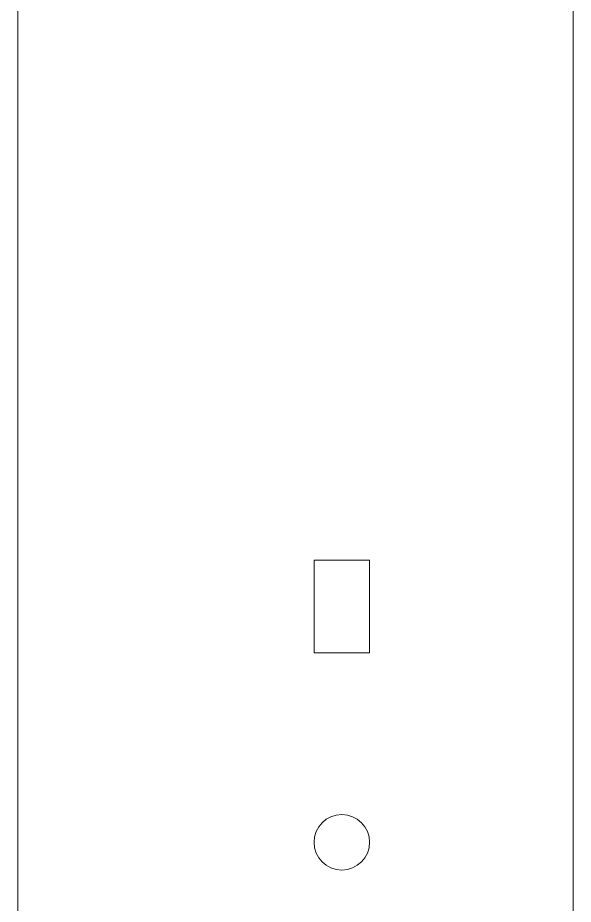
# Model space of a CAD drawing. Header units: millimetres. Extents: x -185 to 185, y -185 to 185.
# Drawn here: x -185 to -125, y -6.7 to 89.2 of the extents above; entities that cross this region are included whole.
import ezdxf

# ---------------------------------------------------------------- set-up
doc = ezdxf.new("R2010")
doc.units = ezdxf.units.MM

msp = doc.modelspace()

# ---------------------------------------------------------------- linework, layer by layer
at = {"color": 7, "linetype": 'Continuous', "lineweight": 15}
for p, q in [((-185, 175), (-185, -175)), ((-125, 120), (-125, -120)), ((-153, 30.5), (-153, 20.5)), ((-153, 30.5), (-147, 30.5)), ((-147, 30.5), (-147, 20.5)), ((-153, 20.5), (-147, 20.5))]:
    msp.add_line(p, q, dxfattribs=at)
msp.add_circle((-150, 0), 3, dxfattribs=at)

doc.saveas('drawing.dxf')
